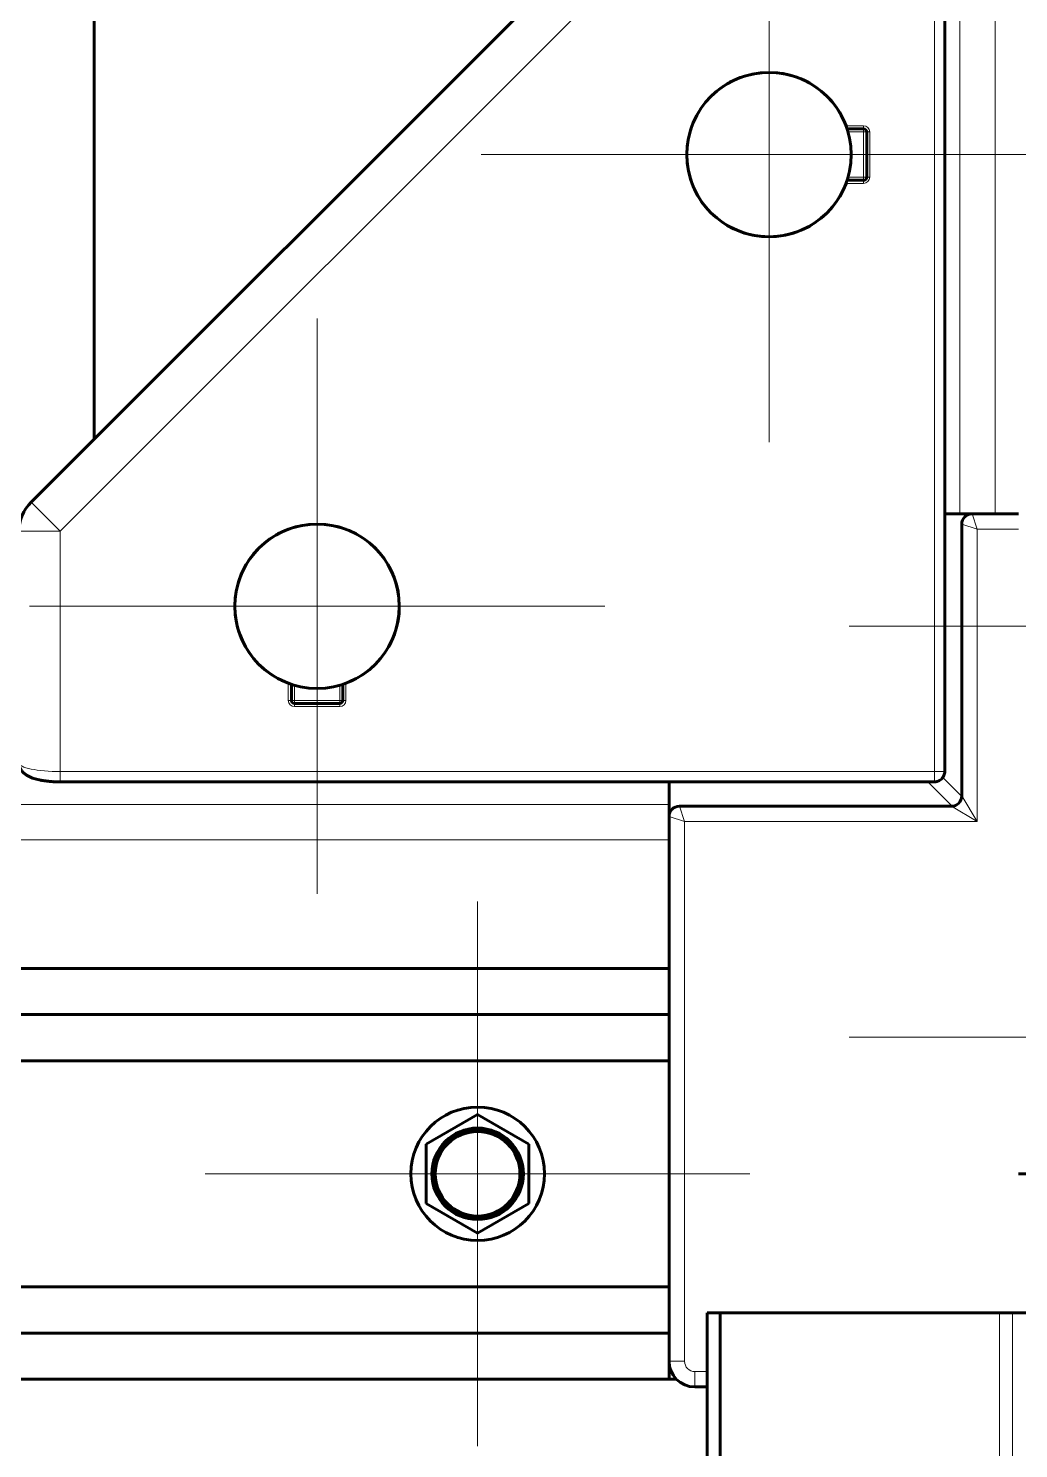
# Model space of a CAD drawing. Header units: millimetres. Extents: x 0 to 594, y 0 to 420.
# Drawn here: x 467.28 to 476.91, y 305.22 to 319.05 of the extents above; entities that cross this region are included whole.
import ezdxf

# ---------------------------------------------------------------- set-up
doc = ezdxf.new("R2010")
doc.units = ezdxf.units.MM
for name, pattern in [('K5LT_AXLED', [19.5, 15, -1.5, 1.5, -1.5]), ('K5LT_BASIC', [0]), ('K5LT_THIN', [0])]:
    doc.linetypes.add(name, pattern=pattern)
doc.layers.add('Системный слой', color=7, linetype='Continuous')

# ---------------------------------------------------------------- blocks, each defined once
blk = doc.blocks.new('U7')
at = {"layer": 'Системный слой', "color": 7, "linetype": 'K5LT_THIN', "lineweight": 18}
blk.add_line((476.687, 343.515), (476.687, 314.323), dxfattribs=at)
blk = doc.blocks.new('U8')
at = {"layer": 'Системный слой', "color": 7, "linetype": 'K5LT_THIN', "lineweight": 18}
blk.add_line((476.344, 343.517), (476.344, 314.323), dxfattribs=at)
blk = doc.blocks.new('U108')
at = {"layer": 'Системный слой', "color": 5, "linetype": 'K5LT_BASIC', "lineweight": 60, "true_color": 0x0000ff}
blk.add_line((467.92, 315.05), (467.92, 343.55), dxfattribs=at)
blk = doc.blocks.new('U202')
at = {"layer": 'Системный слой', "color": 30, "linetype": 'K5LT_AXLED', "lineweight": 18, "true_color": 0xff8000}
for q in [(474.487, 320.62), (471.687, 317.82), (474.487, 315.02), (477.287, 317.82)]:
    blk.add_line((474.487, 317.82), q, dxfattribs=at)
blk = doc.blocks.new('U203')
at = {"layer": 'Системный слой', "color": 30, "linetype": 'K5LT_AXLED', "lineweight": 18, "true_color": 0xff8000}
for q in [(470.09, 316.223), (467.29, 313.423), (470.09, 310.623), (472.89, 313.423)]:
    blk.add_line((470.09, 313.423), q, dxfattribs=at)
blk = doc.blocks.new('U209')
at = {"layer": 'Системный слой', "color": 30, "linetype": 'K5LT_AXLED', "lineweight": 18, "true_color": 0xff8000}
for q in [(471.651, 310.548), (469.001, 307.898), (471.651, 305.248), (474.301, 307.898)]:
    blk.add_line((471.651, 307.898), q, dxfattribs=at)
blk = doc.blocks.new('U328')
at = {"layer": 'Системный слой', "color": 30, "linetype": 'K5LT_AXLED', "lineweight": 18, "true_color": 0xff8000}
for q in [(477.915, 315.878), (475.265, 313.228), (477.915, 310.578), (480.565, 313.228)]:
    blk.add_line((477.915, 313.228), q, dxfattribs=at)
blk = doc.blocks.new('U331')
at = {"layer": 'Системный слой', "color": 30, "linetype": 'K5LT_AXLED', "lineweight": 18, "true_color": 0xff8000}
for q in [(477.915, 311.878), (475.265, 309.228), (477.915, 306.578), (480.565, 309.228)]:
    blk.add_line((477.915, 309.228), q, dxfattribs=at)
blk = doc.blocks.new('U333')
at = {"layer": 'Системный слой', "color": 30, "linetype": 'K5LT_AXLED', "lineweight": 18, "true_color": 0xff8000}
for q in [(477.915, 315.758), (475.385, 313.228), (480.445, 313.228), (477.915, 307.758)]:
    blk.add_line((477.915, 313.228), q, dxfattribs=at)
blk = doc.blocks.new('U336')
at = {"layer": 'Системный слой', "color": 30, "linetype": 'K5LT_AXLED', "lineweight": 18, "true_color": 0xff8000}
for q in [(477.915, 311.758), (475.385, 309.228), (480.445, 309.228), (477.915, 306.698)]:
    blk.add_line((477.915, 309.228), q, dxfattribs=at)
blk = doc.blocks.new('U332')
at = {"layer": 'Системный слой', "color": 5, "linetype": 'K5LT_BASIC', "lineweight": 60, "true_color": 0x0000ff}
blk.add_line((476.915, 307.898), (477.661, 307.898), dxfattribs=at)
at = {"layer": 'Системный слой'}
for name in ['U333', 'U336']:
    blk.add_blockref(name, (0, 0), dxfattribs=at)
blk = doc.blocks.new('U327')
at = {"layer": 'Системный слой'}
for name in ['U332', 'U328', 'U331']:
    blk.add_blockref(name, (0, 0), dxfattribs=at)

msp = doc.modelspace()

# ---------------------------------------------------------------- linework, layer by layer
at = {"layer": 'Системный слой', "color": 5, "linetype": 'K5LT_BASIC', "lineweight": 60, "true_color": 0x0000ff}
for p, q in [((473.47255, 320.60275), (467.30687, 314.43706)), ((476.1963, 320.31991), (476.1963, 311.81332)), ((475.40671, 318.06991), (475.24664, 318.06991)), ((475.43671, 317.59991), (475.43671, 318.03991)), ((475.24664, 317.56991), (475.40671, 317.56991)), ((476.1963, 314.32291), (476.34449, 314.32291)), ((476.34449, 314.32291), (476.68696, 314.32291)), ((476.46155, 314.32291), (476.47045, 314.32291)), ((476.68696, 314.32291), (476.91471, 314.32291)), ((476.36155, 311.57606), (476.36155, 314.22291)), ((469.83971, 312.66297), (469.83971, 312.50591)), ((470.33971, 312.50591), (470.33971, 312.66297)), ((469.86971, 312.47591), (470.30971, 312.47591)), ((476.0963, 311.71332), (467.58971, 311.71332)), ((473.51471, 311.71332), (473.51471, 311.49313)), ((473.51471, 311.49313), (473.51471, 311.15065)), ((473.51471, 311.36716), (473.51471, 311.37606)), ((473.61471, 311.47606), (476.26155, 311.47606)), ((473.51471, 311.15065), (473.51471, 309.89791)), ((473.51471, 309.89791), (139.0147, 309.89791)), ((473.51471, 309.89791), (473.51471, 309.44791)), ((473.51471, 309.44791), (139.0147, 309.44791)), ((473.51471, 309.44791), (473.51471, 308.99791)), ((473.51471, 308.99791), (139.0147, 308.99791)), ((473.51471, 308.99791), (473.51471, 306.79791)), ((471.15136, 308.18658), (471.65136, 308.47526)), ((471.65136, 308.47526), (472.15136, 308.18658)), ((471.15136, 307.60923), (471.15136, 308.18658)), ((472.15136, 307.60923), (472.15136, 308.18658)), ((471.65136, 307.32056), (471.15136, 307.60923)), ((472.15136, 307.60923), (471.65136, 307.32056)), ((473.51471, 306.79791), (139.0147, 306.79791)), ((473.51471, 306.79791), (473.51471, 306.34791)), ((474.011, 306.54473), (473.88422, 306.54473)), ((473.88422, 298.54473), (473.88422, 306.54473)), ((474.011, 306.54473), (476.72992, 306.54473)), ((474.011, 298.54473), (474.011, 306.54473)), ((476.72992, 306.54473), (476.85671, 306.54473)), ((476.85671, 306.54473), (482.25671, 306.54473)), ((473.51471, 306.34791), (139.0147, 306.34791)), ((473.51471, 306.34791), (473.51471, 305.89791)), ((473.51471, 305.89791), (139.0147, 305.89791)), ((473.58617, 305.89791), (168.44324, 305.89791)), ((473.51471, 305.89791), (168.51471, 305.89791)), ((473.76471, 305.82291), (473.88422, 305.82291))]:
    msp.add_line(p, q, dxfattribs=at)
at = {"layer": 'Системный слой', "color": 7, "linetype": 'K5LT_THIN', "lineweight": 18}
for p, q in [((473.7554, 320.31991), (467.58971, 314.15422)), ((476.0963, 320.31991), (476.0963, 311.81332)), ((475.40671, 318.09991), (475.23611, 318.09991)), ((475.25587, 318.03991), (475.40671, 318.03991)), ((475.40671, 318.09991), (475.40671, 318.06991)), ((475.40671, 318.06991), (475.40671, 318.03991)), ((475.40671, 318.03991), (475.43671, 318.03991)), ((475.40671, 318.03991), (475.40671, 317.59991)), ((475.46671, 318.03991), (475.43671, 318.03991)), ((475.46671, 317.59991), (475.46671, 318.03991)), ((475.40671, 317.59991), (475.25587, 317.59991)), ((475.43671, 317.59991), (475.40671, 317.59991)), ((475.40671, 317.59991), (475.40671, 317.56991)), ((475.40671, 317.53991), (475.40671, 317.56991)), ((475.46671, 317.59991), (475.43671, 317.59991)), ((475.23611, 317.53991), (475.40671, 317.53991)), ((467.30687, 314.43706), (467.58971, 314.15422)), ((476.46155, 314.32291), (476.51155, 314.17291)), ((467.58971, 314.15422), (467.18971, 314.15422)), ((467.58971, 314.15422), (467.58971, 311.81332)), ((476.36155, 314.22291), (476.51155, 314.17291)), ((476.51155, 311.32606), (476.51155, 314.17291)), ((476.51155, 314.17291), (476.91471, 314.17291)), ((469.80971, 312.67351), (469.80971, 312.50591)), ((469.86971, 312.50591), (469.86971, 312.65375)), ((470.30971, 312.65375), (470.30971, 312.50591)), ((470.36971, 312.50591), (470.36971, 312.67351)), ((469.80971, 312.50591), (469.83971, 312.50591)), ((469.86971, 312.50591), (469.83971, 312.50591)), ((469.86971, 312.47591), (469.86971, 312.50591)), ((470.30971, 312.50591), (469.86971, 312.50591)), ((469.86971, 312.44591), (469.86971, 312.47591)), ((470.30971, 312.50591), (470.30971, 312.47591)), ((470.33971, 312.50591), (470.30971, 312.50591)), ((470.30971, 312.44591), (470.30971, 312.47591)), ((470.36971, 312.50591), (470.33971, 312.50591)), ((469.86971, 312.44591), (470.30971, 312.44591)), ((476.0963, 311.81332), (467.58971, 311.81332)), ((467.58971, 311.81332), (467.58971, 311.71332)), ((476.0963, 311.81332), (476.0963, 311.71332)), ((476.0963, 311.81332), (476.1963, 311.81332)), ((476.03033, 311.71332), (476.26741, 311.47624)), ((476.17714, 311.75445), (476.36138, 311.5702)), ((473.51471, 311.49313), (161.01471, 311.49313)), ((476.36155, 311.57606), (476.51155, 311.32606)), ((473.51471, 311.37606), (473.66471, 311.32606)), ((473.61471, 311.47606), (473.66471, 311.32606)), ((476.26155, 311.47606), (476.51155, 311.32606)), ((473.66471, 311.32606), (476.51155, 311.32606)), ((473.66471, 306.07291), (473.66471, 311.32606)), ((473.51471, 311.15065), (161.01471, 311.15065)), ((476.72992, 306.54473), (476.72992, 298.54473)), ((476.85671, 306.54473), (476.85671, 298.54473)), ((473.51471, 306.07291), (473.66471, 306.07291)), ((473.76471, 305.97291), (473.76471, 305.82291)), ((473.76471, 305.97291), (473.88422, 305.97291))]:
    msp.add_line(p, q, dxfattribs=at)
at = {"layer": 'Системный слой', "color": 5, "linetype": 'K5LT_BASIC', "lineweight": 60, "true_color": 0x0000ff}
for centre, radius in [((474.48671, 317.81991), 0.8), ((470.08971, 313.42291), 0.8), ((471.65136, 307.89791), 0.65), ((471.65136, 307.89791), 0.445), ((471.65136, 307.89791), 0.425), ((471.65136, 307.89791), 0.4116)]:
    msp.add_circle(centre, radius, dxfattribs=at)
for centre, radius, start, end in [((474.48671, 317.81991), 0.8, 20.487315, 339.512685), ((475.40671, 318.03991), 0.03, 0, 90), ((475.40671, 317.59991), 0.03, 270, 0), ((474.48671, 317.81991), 0.8, 339.512685, 339.739297), ((467.58971, 314.15422), 0.4, 135, 180), ((476.46155, 314.22291), 0.1, 90, 180), ((470.08971, 313.42291), 0.8, 290.487315, 249.512685), ((470.08971, 313.42291), 0.8, 249.512685, 249.739297), ((470.08971, 313.42291), 0.8, 290.260703, 290.487315), ((469.86971, 312.50591), 0.03, 180, 270), ((470.30971, 312.50591), 0.03, 270, 0), ((476.26155, 311.57606), 0.1, 270, 0), ((473.61471, 311.37606), 0.1, 90, 180), ((473.76471, 306.07291), 0.25, 180, 270)]:
    msp.add_arc(centre, radius, start, end, dxfattribs=at)
at = {"layer": 'Системный слой', "color": 7, "linetype": 'K5LT_THIN', "lineweight": 18}
for centre, radius, start, end in [((475.40671, 318.03991), 0.06, 0, 90), ((475.40671, 317.59991), 0.06, 270, 0), ((469.86971, 312.50591), 0.06, 180, 270), ((470.30971, 312.50591), 0.06, 270, 0), ((473.76471, 306.07291), 0.1, 180, 270)]:
    msp.add_arc(centre, radius, start, end, dxfattribs=at)
msp.add_ellipse((467.58971, 311.8978), major_axis=(0.4, 0), ratio=0.21121679, start_param=3.14159265, end_param=4.71238898, dxfattribs=at)
at = {"layer": 'Системный слой', "color": 5, "linetype": 'K5LT_BASIC', "lineweight": 60, "true_color": 0x0000ff}
for points, knots in [([(467.18971, 311.8978), (467.18971, 311.89358), (467.18993, 311.88936), (467.1908, 311.8808), (467.19148, 311.87645), (467.19333, 311.86769), (467.19452, 311.86328), (467.19741, 311.85443), (467.19914, 311.85001), (467.20314, 311.84121), (467.20543, 311.83685), (467.21057, 311.82823), (467.21343, 311.82399), (467.21972, 311.81566), (467.22317, 311.8116), (467.22943, 311.80493), (467.23218, 311.80221), (467.2393, 311.79565), (467.24373, 311.79198), (467.25284, 311.78509), (467.25751, 311.78189), (467.26669, 311.77609), (467.27118, 311.77347), (467.27959, 311.76891), (467.28347, 311.76693), (467.28978, 311.76389), (467.29218, 311.76278), (467.29943, 311.75952), (467.30438, 311.75745), (467.31367, 311.7538), (467.31798, 311.7522), (467.33013, 311.74793), (467.33814, 311.74537), (467.35499, 311.74048), (467.36385, 311.73815), (467.38243, 311.73373), (467.39217, 311.73165), (467.41247, 311.72776), (467.42306, 311.72596), (467.44504, 311.72266), (467.45644, 311.72118), (467.47996, 311.71855), (467.49209, 311.71742), (467.51699, 311.71554), (467.52976, 311.7148), (467.55823, 311.71364), (467.57397, 311.71332), (467.58971, 311.71332)], [0, 0, 0, 0, 1.28547769, 1.28547769, 2.62834589, 2.62834589, 4.0368438, 4.0368438, 5.52049165, 5.52049165, 7.09147221, 7.09147221, 8.76506371, 8.76506371, 10.55946956, 10.55946956, 11.89947982, 11.89947982, 13.94032628, 13.94032628, 15.98117274, 15.98117274, 17.86286613, 17.86286613, 19.42666334, 19.42666334, 20.36346471, 20.36346471, 22.23706746, 22.23706746, 23.80734287, 23.80734287, 26.5759647, 26.5759647, 29.44720487, 29.44720487, 32.40925536, 32.40925536, 35.45408735, 35.45408735, 38.5749462, 38.5749462, 41.76970048, 41.76970048, 45.03941944, 45.03941944, 49, 49, 49, 49]), ([(476.0963, 311.71332), (476.09633, 311.71332), (476.09636, 311.71332), (476.09679, 311.71332), (476.09719, 311.71332), (476.09802, 311.71333), (476.09846, 311.71334), (476.09976, 311.71337), (476.10063, 311.71341), (476.10324, 311.71354), (476.10498, 311.71368), (476.11019, 311.71423), (476.11362, 311.71477), (476.12384, 311.71693), (476.1305, 311.71909), (476.14298, 311.72463), (476.14882, 311.72796), (476.16105, 311.73666), (476.1672, 311.74232), (476.17935, 311.75664), (476.18486, 311.76571), (476.19123, 311.78124), (476.19306, 311.78731), (476.19564, 311.80004), (476.1963, 311.8067), (476.1963, 311.81332)], [0.0001104, 0.0001104, 0.0001104, 0.0001104, 0.00777778, 0.00777778, 0.11622251, 0.11622251, 0.23255543, 0.23255543, 0.46522125, 0.46522125, 0.93055291, 0.93055291, 1.86121621, 1.86121621, 3.72243243, 3.72243243, 5.51205835, 5.51205835, 7.73285654, 7.73285654, 10.53285654, 10.53285654, 12.22271237, 12.22271237, 13.99988926, 13.99988926, 13.99988926, 13.99988926])]:
    msp.add_open_spline(points, degree=3, knots=knots, dxfattribs=at)

# ---------------------------------------------------------------- block references
at = {"layer": 'Системный слой'}
for name in ['U7', 'U8', 'U108', 'U327', 'U202', 'U203', 'U209']:
    msp.add_blockref(name, (0, 0), dxfattribs=at)

doc.saveas('drawing.dxf')
